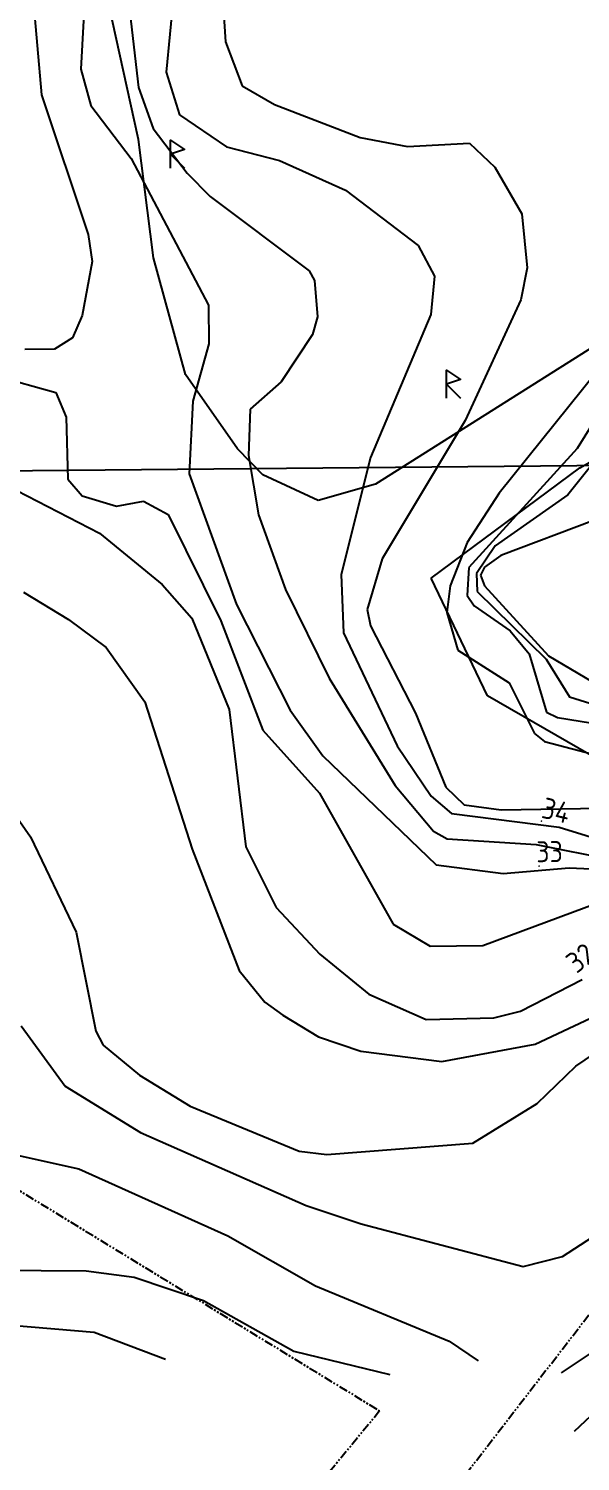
# Model space of a CAD drawing. Header units: metres. Extents: x 139929 to 142176, y 6401995 to 6404420.
# Drawn here: x 140269.7 to 140309.1, y 6402084.9 to 6402187.3 of the extents above; entities that cross this region are included whole.
import ezdxf
from ezdxf.enums import TextEntityAlignment as Align

# ---------------------------------------------------------------- set-up
doc = ezdxf.new("R2010")
doc.units = ezdxf.units.M
doc.header["$LTSCALE"] = 0.5
doc.linetypes.add('PHANTOM', pattern=[2.5, 1.25, -0.25, 0.25, -0.25, 0.25, -0.25])
doc.layers.get('0').update_dxf_attribs({"color": 1})
for name, color, linetype in [('M-BEF-FORNFYND', 4, 'Continuous'), ('M-BEF-MARKLINJE', 4, 'Continuous'), ('M-BEF-NIVÅKURVA-PRIMÄR-0.5M', 12, 'Continuous'), ('M-BEF-NIVÅKURVA-PRIMÄR-1.0M', 12, 'Continuous'), ('M-GR-FASTIGHETSGRÄNS', 3, 'PHANTOM')]:
    doc.layers.add(name, color=color, linetype=linetype)
doc.styles.add('ISO', font='iso.shx', dxfattribs={"height": 2.5})
picture_1 = doc.add_image_def('image1.png', size_in_pixel=(962, 792))

# ---------------------------------------------------------------- blocks, each defined once
blk = doc.blocks.new('PRI_P_FORNL')
blk.add_polyline3d([(-0.166667, -0.5, 0), (-0.166667, 1.5, 0), (0.833333, 0.833334, 0), (-0.166667, 0.5, 0), (0.833333, -0.5, 0)])
blk = doc.blocks.new('PRI_NIVÅ_HÖJDPKT')
at = {"color": 0, "linetype": 'Continuous', "lineweight": -3}
blk.add_circle((183, 184), 0.0005, dxfattribs=at)

msp = doc.modelspace()

# ---------------------------------------------------------------- linework, layer by layer
at = {"layer": 'M-BEF-MARKLINJE'}
for p, q in [((140277.56, 6402179.34), (140275.69, 6402187.89)), ((140278.63, 6402170.9), (140277.56, 6402179.34)), ((140280.91, 6402162.56), (140278.63, 6402170.9)), ((140310.1, 6402164.57), (140294.48, 6402154.73)), ((140284.63, 6402157.25), (140280.91, 6402162.56)), ((140309.07, 6402155.9, 37.02), (140317.65, 6402160.8, 38.12)), ((140286.45, 6402155.4), (140284.63, 6402157.25)), ((140298.47, 6402148.01, 36.19), (140309.07, 6402155.9, 37.02)), ((140290.4, 6402153.55), (140286.45, 6402155.4)), ((140294.48, 6402154.73), (140290.4, 6402153.55)), ((140302.49, 6402139.6, 35.47), (140298.47, 6402148.01, 36.19)), ((140316.67, 6402131.42, 35.73), (140302.49, 6402139.6, 35.47))]:
    msp.add_line(p, q, dxfattribs=at)
at = {"layer": 'M-BEF-MARKLINJE', "lineweight": -3}
for p, q in [((140309.07, 6402155.9), (140317.65, 6402160.8)), ((140298.47, 6402148.01), (140309.07, 6402155.9)), ((140302.49, 6402139.6), (140298.47, 6402148.01)), ((140316.67, 6402131.42), (140302.49, 6402139.6))]:
    msp.add_line(p, q, dxfattribs=at)
at = {"layer": 'M-BEF-NIVÅKURVA-PRIMÄR-0.5M', "linetype": 'Continuous', "lineweight": -3}
for p, q in [((140269.65, 6402193.8, 32.5), (140270.64, 6402182.53, 32.5)), ((140283.26, 6402194.3, 34.5), (140283.78, 6402186.31, 34.5)), ((140276.88, 6402189.03, 33.5), (140277.57, 6402183.06, 33.5)), ((140283.78, 6402186.31, 34.5), (140284.96, 6402183.18, 34.5)), ((140284.96, 6402183.18, 34.5), (140287.27, 6402181.84, 34.5)), ((140270.64, 6402182.53, 32.5), (140273.97, 6402172.56, 32.5)), ((140277.57, 6402183.06, 33.5), (140278.6, 6402180.13, 33.5)), ((140287.27, 6402181.84, 34.5), (140293.39, 6402179.49, 34.5)), ((140278.6, 6402180.13, 33.5), (140281.03, 6402176.94, 33.5)), ((140293.39, 6402179.49, 34.5), (140296.78, 6402178.84, 34.5)), ((140296.78, 6402178.84, 34.5), (140301.19, 6402179.07, 34.5)), ((140301.19, 6402179.07, 34.5), (140303.01, 6402177.37, 34.5)), ((140281.03, 6402176.94, 33.5), (140282.69, 6402175.27, 33.5)), ((140303.01, 6402177.37, 34.5), (140304.94, 6402174.04, 34.5)), ((140282.69, 6402175.27, 33.5), (140289.76, 6402169.96, 33.5)), ((140304.94, 6402174.04, 34.5), (140305.31, 6402170.18, 34.5)), ((140273.97, 6402172.56, 32.5), (140274.25, 6402170.63, 32.5)), ((140274.25, 6402170.63, 32.5), (140273.54, 6402166.76, 32.5)), ((140289.76, 6402169.96, 33.5), (140290.13, 6402169.27, 33.5)), ((140305.31, 6402170.18, 34.5), (140304.87, 6402167.9, 34.5)), ((140290.13, 6402169.27, 33.5), (140290.34, 6402166.67, 33.5)), ((140304.87, 6402167.9, 34.5), (140300.88, 6402159.27, 34.5)), ((140273.54, 6402166.76, 32.5), (140272.85, 6402165.18, 32.5)), ((140290.34, 6402166.67, 33.5), (140289.98, 6402165.41, 33.5)), ((140272.85, 6402165.18, 32.5), (140271.56, 6402164.36, 32.5)), ((140289.98, 6402165.41, 33.5), (140287.75, 6402162.03, 33.5)), ((140271.56, 6402164.36, 32.5), (140269.45, 6402164.34, 32.5)), ((140311.31, 6402164.04, 35.5), (140303.32, 6402154.09, 35.5)), ((140265.56, 6402162.98, 32.5), (140271.65, 6402161.26, 32.5)), ((140287.75, 6402162.03, 33.5), (140285.54, 6402160.09, 33.5)), ((140271.65, 6402161.26, 32.5), (140272.4, 6402159.5, 32.5)), ((140285.54, 6402160.09, 33.5), (140285.42, 6402156.76, 33.5)), ((140272.4, 6402159.5, 32.5), (140272.52, 6402155.07, 32.5)), ((140300.88, 6402159.27, 34.5), (140294.96, 6402149.38, 34.5)), ((140311.16, 6402157.65, 36.5), (140308.22, 6402153.95, 36.5)), ((140285.42, 6402156.76, 33.5), (140286.14, 6402152.54, 33.5)), ((140272.52, 6402155.07, 32.5), (140273.55, 6402153.88, 32.5)), ((140273.55, 6402153.88, 32.5), (140275.99, 6402153.16, 32.5)), ((140275.99, 6402153.16, 32.5), (140277.92, 6402153.5, 32.5)), ((140277.92, 6402153.5, 32.5), (140279.68, 6402152.56, 32.5)), ((140303.32, 6402154.09, 35.5), (140301.02, 6402150.56, 35.5)), ((140308.22, 6402153.95, 36.5), (140303.03, 6402150.32, 36.5)), ((140279.68, 6402152.56, 32.5), (140283.44, 6402144.97, 32.5)), ((140286.14, 6402152.54, 33.5), (140288.05, 6402147.2, 33.5)), ((140301.02, 6402150.56, 35.5), (140299.81, 6402147.46, 35.5)), ((140294.96, 6402149.38, 34.5), (140293.9, 6402145.76, 34.5)), ((140303.03, 6402150.32, 36.5), (140301.7, 6402148.34, 36.5)), ((140301.7, 6402148.34, 36.5), (140301.75, 6402147.05, 36.5)), ((140299.81, 6402147.46, 35.5), (140299.59, 6402145.56, 35.5)), ((140269.36, 6402147, 31.5), (140272.56, 6402145.06, 31.5)), ((140288.05, 6402147.2, 33.5), (140291.18, 6402140.86, 33.5)), ((140301.75, 6402147.05, 36.5), (140306.66, 6402142.23, 36.5)), ((140293.9, 6402145.76, 34.5), (140294.13, 6402144.6, 34.5)), ((140299.59, 6402145.56, 35.5), (140300.36, 6402142.87, 35.5)), ((140272.56, 6402145.06, 31.5), (140275.26, 6402143.06, 31.5)), ((140283.44, 6402144.97, 32.5), (140286.45, 6402137.16, 32.5)), ((140294.13, 6402144.6, 34.5), (140297.34, 6402138.36, 34.5)), ((140275.26, 6402143.06, 31.5), (140278.01, 6402139.17, 31.5)), ((140300.36, 6402142.87, 35.5), (140304.04, 6402140.52, 35.5)), ((140306.66, 6402142.23, 36.5), (140308.34, 6402139.54, 36.5)), ((140291.18, 6402140.86, 33.5), (140295.88, 6402133.19, 33.5)), ((140304.04, 6402140.52, 35.5), (140305.83, 6402136.9, 35.5)), ((140278.01, 6402139.17, 31.5), (140281.39, 6402128.65, 31.5)), ((140308.34, 6402139.54, 36.5), (140310.55, 6402138.84, 36.5)), ((140297.34, 6402138.36, 34.5), (140299.51, 6402133.07, 34.5)), ((140286.45, 6402137.16, 32.5), (140290.49, 6402132.64, 32.5)), ((140305.83, 6402136.9, 35.5), (140306.56, 6402136.34, 35.5)), ((140306.56, 6402136.34, 35.5), (140311.77, 6402134.97, 35.5)), ((140295.88, 6402133.19, 33.5), (140298.62, 6402129.94, 33.5)), ((140299.51, 6402133.07, 34.5), (140300.82, 6402131.81, 34.5)), ((140290.49, 6402132.64, 32.5), (140295.75, 6402123.3, 32.5)), ((140300.82, 6402131.81, 34.5), (140303.46, 6402131.47, 34.5)), ((140303.46, 6402131.47, 34.5), (140310.55, 6402131.58, 34.5)), ((140298.62, 6402129.94, 33.5), (140299.6, 6402129.38, 33.5)), ((140299.6, 6402129.38, 33.5), (140305.95, 6402128.98, 33.5)), ((140305.95, 6402128.98, 33.5), (140312.09, 6402127.76, 33.5)), ((140281.39, 6402128.65, 31.5), (140284.74, 6402119.99, 31.5)), ((140302.15, 6402121.77, 32.5), (140310.41, 6402124.83, 32.5)), ((140295.75, 6402123.3, 32.5), (140298.4, 6402121.72, 32.5)), ((140298.4, 6402121.72, 32.5), (140302.15, 6402121.77, 32.5)), ((140284.74, 6402119.99, 31.5), (140286.59, 6402117.73, 31.5)), ((140286.59, 6402117.73, 31.5), (140287.87, 6402116.79, 31.5)), ((140305.89, 6402114.71, 31.5), (140312.75, 6402117.95, 31.5)), ((140287.87, 6402116.79, 31.5), (140290.42, 6402115.24, 31.5)), ((140269.19, 6402116.03, 30.5), (140272.32, 6402111.71, 30.5)), ((140290.42, 6402115.24, 31.5), (140293.44, 6402114.21, 31.5)), ((140299.22, 6402113.48, 31.5), (140305.89, 6402114.71, 31.5)), ((140293.44, 6402114.21, 31.5), (140299.22, 6402113.48, 31.5)), ((140272.32, 6402111.71, 30.5), (140277.71, 6402108.4, 30.5)), ((140277.71, 6402108.4, 30.5), (140289.53, 6402103.2, 30.5)), ((140289.53, 6402103.2, 30.5), (140293.45, 6402101.88, 30.5)), ((140293.45, 6402101.88, 30.5), (140305.03, 6402098.84, 30.5)), ((140307.84, 6402099.56, 30.5), (140310.01, 6402100.96, 30.5)), ((140305.03, 6402098.84, 30.5), (140307.84, 6402099.56, 30.5)), ((140258.2, 6402098.64, 29.5), (140273.83, 6402098.52, 29.5)), ((140273.83, 6402098.52, 29.5), (140277.26, 6402098.07, 29.5)), ((140277.26, 6402098.07, 29.5), (140282.2, 6402096.4, 29.5)), ((140282.2, 6402096.4, 29.5), (140288.66, 6402092.8, 29.5)), ((140288.66, 6402092.8, 29.5), (140295.5, 6402091.12, 29.5))]:
    msp.add_line(p, q, dxfattribs=at)
at = {"layer": 'M-BEF-NIVÅKURVA-PRIMÄR-1.0M', "linetype": 'Continuous', "lineweight": -3}
for p, q in [((140280.47, 6402193.87, 34), (140279.54, 6402184.15, 34)), ((140273.84, 6402191.36, 33), (140273.45, 6402184.37, 33)), ((140273.45, 6402184.37, 33), (140274.15, 6402181.77, 33)), ((140279.54, 6402184.15, 34), (140280.48, 6402181.1, 34)), ((140274.15, 6402181.77, 33), (140277.03, 6402177.98, 33)), ((140280.48, 6402181.1, 34), (140283.84, 6402178.82, 34)), ((140277.03, 6402177.98, 33), (140282.56, 6402167.52, 33)), ((140283.84, 6402178.82, 34), (140287.64, 6402177.84, 34)), ((140287.64, 6402177.84, 34), (140292.34, 6402175.73, 34)), ((140292.34, 6402175.73, 34), (140297.54, 6402171.76, 34)), ((140297.54, 6402171.76, 34), (140298.7, 6402169.58, 34)), ((140298.7, 6402169.58, 34), (140298.43, 6402166.85, 34)), ((140282.56, 6402167.52, 33), (140282.58, 6402164.74, 33)), ((140298.43, 6402166.85, 34), (140294.12, 6402156.63, 34)), ((140282.58, 6402164.74, 33), (140281.43, 6402160.66, 33)), ((140281.43, 6402160.66, 33), (140281.19, 6402155.45, 33)), ((140311.2, 6402160.99, 36), (140308.89, 6402157.28, 36)), ((140263.72, 6402156.93, 32), (140274.77, 6402151.23, 32)), ((140294.12, 6402156.63, 34), (140292.03, 6402148.28, 34)), ((140308.89, 6402157.28, 36), (140301.15, 6402148.78, 36)), ((140281.19, 6402155.45, 33), (140284.56, 6402146.12, 33)), ((140310.13, 6402152.14, 37), (140303.44, 6402149.63, 37)), ((140274.77, 6402151.23, 32), (140279.24, 6402147.56, 32)), ((140303.44, 6402149.63, 37), (140302.27, 6402148.79, 37)), ((140301.15, 6402148.78, 36), (140301.03, 6402146.78, 36)), ((140302.27, 6402148.79, 37), (140301.98, 6402148.23, 37)), ((140279.24, 6402147.56, 32), (140281.38, 6402145.14, 32)), ((140292.03, 6402148.28, 34), (140292.21, 6402144.1, 34)), ((140301.98, 6402148.23, 37), (140302.26, 6402147.46, 37)), ((140302.26, 6402147.46, 37), (140306.85, 6402142.46, 37)), ((140301.03, 6402146.78, 36), (140301.54, 6402146.02, 36)), ((140284.56, 6402146.12, 33), (140288.4, 6402138.58, 33)), ((140301.54, 6402146.02, 36), (140304.09, 6402144.25, 36)), ((140281.38, 6402145.14, 32), (140284.04, 6402138.63, 32)), ((140304.09, 6402144.25, 36), (140305.46, 6402142.61, 36)), ((140292.21, 6402144.1, 34), (140296.03, 6402136.02, 34)), ((140305.46, 6402142.61, 36), (140306.7, 6402138.43, 36)), ((140306.85, 6402142.46, 37), (140310.5, 6402140.29, 37)), ((140284.04, 6402138.63, 32), (140285.23, 6402128.81, 32)), ((140288.4, 6402138.58, 33), (140290.72, 6402135.32, 33)), ((140306.7, 6402138.43, 36), (140307.48, 6402138.06, 36)), ((140307.48, 6402138.06, 36), (140313.39, 6402137.08, 36)), ((140296.03, 6402136.02, 34), (140298.45, 6402132.44, 34)), ((140290.72, 6402135.32, 33), (140298.81, 6402127.54, 33)), ((140267.24, 6402133.27, 31), (140269.86, 6402129.52, 31)), ((140298.45, 6402132.44, 34), (140299.9, 6402131.19, 34)), ((140299.9, 6402131.19, 34), (140307.61, 6402130.23, 34)), ((140307.61, 6402130.23, 34), (140312.86, 6402128.6, 34)), ((140269.86, 6402129.52, 31), (140273.12, 6402122.72, 31)), ((140285.23, 6402128.81, 32), (140287.39, 6402124.48, 32)), ((140298.81, 6402127.54, 33), (140303.61, 6402126.92, 33)), ((140303.61, 6402126.92, 33), (140308.31, 6402127.31, 33)), ((140308.31, 6402127.31, 33), (140315.61, 6402126.97, 33)), ((140287.39, 6402124.48, 32), (140290.51, 6402121.15, 32)), ((140273.12, 6402122.72, 31), (140274.52, 6402115.64, 31)), ((140290.51, 6402121.15, 32), (140294.01, 6402118.3, 32)), ((140304.85, 6402117.07, 32), (140309.25, 6402119.33, 32)), ((140294.01, 6402118.3, 32), (140298.1, 6402116.49, 32)), ((140298.1, 6402116.49, 32), (140302.94, 6402116.6, 32)), ((140302.94, 6402116.6, 32), (140304.85, 6402117.07, 32)), ((140274.52, 6402115.64, 31), (140275.05, 6402114.65, 31)), ((140275.05, 6402114.65, 31), (140277.64, 6402112.5, 31)), ((140308.78, 6402113.14, 31), (140311.91, 6402115.27, 31)), ((140277.64, 6402112.5, 31), (140281.26, 6402110.28, 31)), ((140306.02, 6402110.49, 31), (140308.78, 6402113.14, 31)), ((140301.44, 6402107.64, 31), (140306.02, 6402110.49, 31)), ((140281.26, 6402110.28, 31), (140289.04, 6402107.07, 31)), ((140291.01, 6402106.83, 31), (140301.44, 6402107.64, 31)), ((140266.91, 6402107.23, 30), (140273.31, 6402105.81, 30)), ((140289.04, 6402107.07, 31), (140291.01, 6402106.83, 31)), ((140273.31, 6402105.81, 30), (140283.93, 6402101.03, 30)), ((140283.93, 6402101.03, 30), (140290.2, 6402097.45, 30)), ((140290.2, 6402097.45, 30), (140299.74, 6402093.5, 30)), ((140308.7, 6402087.07, 29), (140317.91, 6402095.76, 29)), ((140268.49, 6402094.65, 29), (140274.4, 6402094.15, 29)), ((140274.4, 6402094.15, 29), (140279.5, 6402092.21, 29)), ((140299.74, 6402093.5, 30), (140301.82, 6402092.11, 30)), ((140307.77, 6402091.25, 30), (140310.42, 6402093, 30))]:
    msp.add_line(p, q, dxfattribs=at)
at = {"layer": 'M-GR-FASTIGHETSGRÄNS'}
for p, q in [((140239.66, 6402122.24), (140273.27, 6402101.68)), ((140239.66, 6402122.24), (140294.78, 6402088.52)), ((140273.43, 6402048.38), (140328.91, 6402120.24)), ((140294.78, 6402088.52), (140235.05, 6402015.76))]:
    msp.add_line(p, q, dxfattribs=at)

# ---------------------------------------------------------------- block references
at = {"layer": 'M-BEF-FORNFYND', "lineweight": -3}
for p in [(140280.01, 6402177.79), (140299.72, 6402161.37)]:
    msp.add_blockref('PRI_P_FORNL', p, dxfattribs=at)
at = {"layer": 'M-BEF-FORNFYND'}
for p in [(140280.01, 6402177.79), (140299.72, 6402161.37)]:
    msp.add_blockref('PRI_P_FORNL', p, dxfattribs=at)
at = {"layer": 'M-BEF-NIVÅKURVA-PRIMÄR-1.0M', "color": 1, "linetype": 'Continuous', "lineweight": -3, "xscale": 0.001, "yscale": 0.001, "zscale": 0.001}
for p in [(140306.15, 6402130.47, 34), (140305.98, 6402127.26, 33)]:
    msp.add_blockref('PRI_NIVÅ_HÖJDPKT', p, dxfattribs=at)

# ---------------------------------------------------------------- texts
at = {"layer": 'M-BEF-NIVÅKURVA-PRIMÄR-1.0M', "style": 'ISO'}
for s, rotation, p in [('34', 346.653, (140306.15, 6402130.47)), ('33', 0.63, (140305.98, 6402127.26)), ('32', 37.647, (140309.12, 6402119.36))]:
    msp.add_text(s, height=1.5, rotation=rotation, dxfattribs=at).set_placement(p, align=Align.BOTTOM_LEFT)

# ---------------------------------------------------------------- pictures from other files: only their frames are drawn
at = {"layer": 'Defpoints'}
image = msp.add_image(picture_1, insert=(140201.3, 6402155.02), size_in_units=(323.27, 266.15), rotation=0.5415, dxfattribs=at)
image.dxf.flags = 7

doc.saveas('drawing.dxf')
